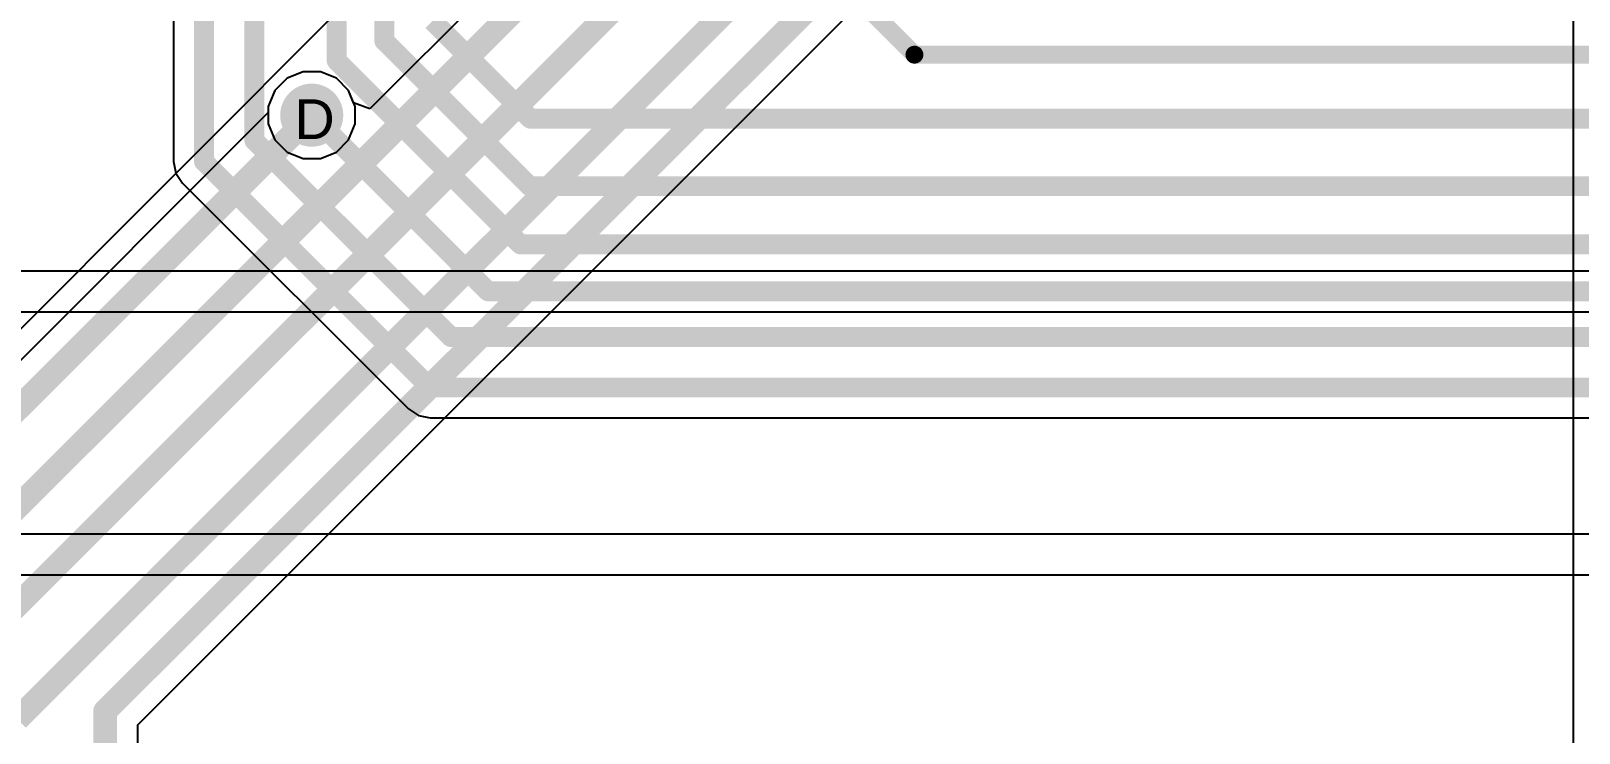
# Model space of a CAD drawing. Header units: inches. Extents: x 0 to 5401, y 0 to 5414.
# Drawn here: x 41.73 to 61.45, y 39.56 to 48.51 of the extents above; entities that cross this region are included whole.
import ezdxf

# ---------------------------------------------------------------- set-up
doc = ezdxf.new("R2010")
doc.units = ezdxf.units.IN
for name, color, linetype in [('Bottom Layer', 5, 'Continuous'), ('Bottom Solder', 6, 'Continuous'), ('Drill Drawing', 1, 'Continuous'), ('Layer 1', 16, 'Continuous'), ('Layer 2', 76, 'Continuous'), ('Top Layer', 1, 'Continuous'), ('Top Solder', 216, 'Continuous'), ('Via Holes', 16, 'Continuous')]:
    doc.layers.add(name, color=color, linetype=linetype)
doc.styles.add('Arial', font='', dxfattribs={"height": 0.2})
doc.styles.get('Arial').set_extended_font_data('Arial')

msp = doc.modelspace()

# ---------------------------------------------------------------- hatches: boundary and pattern name
at = {"layer": 'Bottom Layer'}
h = msp.add_hatch(color=5, dxfattribs=at)
edge = h.paths.add_edge_path()
edge.add_arc((45.304, 47.435), 0.3, 0, 360)
at = {"layer": 'Bottom Solder'}
h = msp.add_hatch(color=6, dxfattribs=at)
edge = h.paths.add_edge_path()
edge.add_arc((45.304, 47.435), 0.402, 0, 360)
at = {"layer": 'Layer 1'}
h = msp.add_hatch(color=16, dxfattribs=at)
edge = h.paths.add_edge_path()
edge.add_arc((45.304, 47.435), 0.3, 0, 360)
at = {"layer": 'Layer 2'}
h = msp.add_hatch(color=76, dxfattribs=at)
edge = h.paths.add_edge_path()
edge.add_arc((45.304, 47.435), 0.3, 0, 360)
at = {"layer": 'Top Layer'}
h = msp.add_hatch(color=1, dxfattribs=at)
edge = h.paths.add_edge_path()
edge.add_arc((45.304, 47.435), 0.3, 0, 360)
at = {"layer": 'Top Solder'}
h = msp.add_hatch(color=216, dxfattribs=at)
edge = h.paths.add_edge_path()
edge.add_arc((45.304, 47.435), 0.402, 0, 360)
at = {"layer": 'Via Holes'}
h = msp.add_hatch(color=7, dxfattribs=at)
edge = h.paths.add_edge_path()
edge.add_arc((45.304, 47.435), 0.15, 0, 360)

# ---------------------------------------------------------------- linework, layer by layer
at = {"layer": 'Bottom Layer'}
for p, q in [((55.301, 56.769), (46.046, 47.514)), ((43.086, 39.664), (57.526, 54.103)), ((61.379, 49.814), (61.379, 25.23)), ((45.194, 47.989), (44.99, 47.905)), ((45.414, 47.989), (45.194, 47.989)), ((45.618, 47.905), (45.414, 47.989)), ((44.834, 47.749), (44.75, 47.545)), ((44.99, 47.905), (44.834, 47.749)), ((45.774, 47.749), (45.618, 47.905)), ((45.838, 47.594), (45.774, 47.749)), ((44.75, 47.545), (44.75, 47.467)), ((46.046, 47.514), (45.838, 47.594)), ((44.75, 47.467), (34.708, 37.425)), ((43.086, 19.512), (43.086, 39.664))]:
    msp.add_line(p, q, dxfattribs=at)
for points in [[(35.941, 36.823, 0.305, 0.305, 0), (55.855, 56.737, 0.305, 0.305, 0)], [(37.846, 37.48, 0.305, 0.305, 0), (56.868, 56.502, 0.305, 0.305, 0)], [(41.553, 39.733, 0.305, 0.305, 0), (57.252, 55.431, 0.305, 0.305, 0)], [(42.672, 39.836, 0.305, 0.305, 0), (58.268, 55.431, 0.305, 0.305, 0)], [(35.001, 37.132, 0.305, 0.305, 0), (45.304, 47.435, 0.305, 0.305, 0)], [(42.672, 19.34, 0.305, 0.305, 0), (42.672, 39.836, 0.305, 0.305, 0)]]:
    msp.add_lwpolyline(points, format="xyseb", dxfattribs=at)
for points in [[(45.228, 47.435, 0.152, 0.152, 1), (45.38, 47.435, 0.152, 0.152, 1)], [(42.596, 39.836, 0.152, 0.152, 1), (42.748, 39.836, 0.152, 0.152, 1)], [(42.596, 39.836, 0.152, 0.152, 1), (42.748, 39.836, 0.152, 0.152, 1)]]:
    msp.add_lwpolyline(points, format="xyseb", close=True, dxfattribs=at)
at = {"layer": 'Layer 1'}
for p, q in [((45.194, 47.989), (44.99, 47.905)), ((45.414, 47.989), (45.194, 47.989)), ((45.618, 47.905), (45.414, 47.989)), ((44.834, 47.749), (44.75, 47.545)), ((44.99, 47.905), (44.834, 47.749)), ((45.774, 47.749), (45.618, 47.905)), ((45.858, 47.545), (45.774, 47.749)), ((44.75, 47.545), (44.75, 47.325)), ((45.858, 47.325), (45.858, 47.545)), ((44.75, 47.325), (44.834, 47.121)), ((45.774, 47.121), (45.858, 47.325)), ((44.834, 47.121), (44.99, 46.965)), ((44.99, 46.965), (45.194, 46.881)), ((45.414, 46.881), (45.618, 46.965)), ((45.618, 46.965), (45.774, 47.121)), ((45.194, 46.881), (45.414, 46.881))]:
    msp.add_line(p, q, dxfattribs=at)
at = {"layer": 'Layer 2'}
for p, q in [((45.194, 47.989), (44.99, 47.905)), ((45.414, 47.989), (45.194, 47.989)), ((45.618, 47.905), (45.414, 47.989)), ((44.834, 47.749), (44.75, 47.545)), ((44.99, 47.905), (44.834, 47.749)), ((45.774, 47.749), (45.618, 47.905)), ((45.858, 47.545), (45.774, 47.749)), ((44.75, 47.545), (44.75, 47.325)), ((45.858, 47.325), (45.858, 47.545)), ((44.75, 47.325), (44.834, 47.121)), ((45.774, 47.121), (45.858, 47.325)), ((44.834, 47.121), (44.99, 46.965)), ((44.99, 46.965), (45.194, 46.881)), ((45.414, 46.881), (45.618, 46.965)), ((45.618, 46.965), (45.774, 47.121)), ((45.194, 46.881), (45.414, 46.881)), ((108.052, 45.444), (34.68, 45.444)), ((34.68, 44.926), (108.052, 44.926))]:
    msp.add_line(p, q, dxfattribs=at)
at = {"layer": 'Top Layer'}
for p, q in [((43.543, 56.494), (43.543, 46.844)), ((43.543, 46.844), (43.572, 46.696)), ((43.572, 46.696), (43.656, 46.57)), ((43.656, 46.57), (46.537, 43.689)), ((46.537, 43.689), (46.663, 43.604)), ((46.663, 43.604), (46.812, 43.575)), ((46.812, 43.575), (80.848, 43.575)), ((144.17, 42.091), (32.776, 42.091)), ((29.642, 41.573), (144.17, 41.573))]:
    msp.add_line(p, q, dxfattribs=at)
for points in [[(46.23, 48.381, 0.254, 0.254, 0), (46.23, 79.523, 0.254, 0.254, 0)], [(45.622, 48.129, 0.254, 0.254, 0), (45.622, 78.706, 0.254, 0.254, 0)], [(44.574, 47.111, 0.254, 0.254, 0), (44.574, 78.277, 0.254, 0.254, 0)], [(43.931, 46.844, 0.254, 0.254, 0), (43.931, 77.496, 0.254, 0.254, 0)], [(51.621, 49.569, 0.229, 0.229, 0), (52.984, 48.206, 0.229, 0.229, 0)], [(46.845, 48.636, 0.254, 0.254, 0), (48.091, 47.39, 0.254, 0.254, 0)], [(46.23, 48.381, 0.254, 0.254, 0), (48.081, 46.53, 0.254, 0.254, 0)], [(45.622, 48.129, 0.254, 0.254, 0), (47.964, 45.787, 0.254, 0.254, 0)], [(52.984, 48.206, 0.229, 0.229, 0), (68.244, 48.206, 0.229, 0.229, 0)], [(45.304, 47.435, 0.254, 0.254, 0), (47.551, 45.189, 0.254, 0.254, 0)], [(48.091, 47.39, 0.254, 0.254, 0), (66.599, 47.39, 0.254, 0.254, 0)], [(44.574, 47.111, 0.254, 0.254, 0), (47.079, 44.606, 0.254, 0.254, 0)], [(43.931, 46.844, 0.254, 0.254, 0), (46.812, 43.963, 0.254, 0.254, 0)], [(48.081, 46.53, 0.254, 0.254, 0), (67.55, 46.53, 0.254, 0.254, 0)], [(47.964, 45.787, 0.254, 0.254, 0), (69.219, 45.787, 0.254, 0.254, 0)], [(47.551, 45.189, 0.254, 0.254, 0), (73.568, 45.189, 0.254, 0.254, 0)], [(47.079, 44.606, 0.254, 0.254, 0), (80.581, 44.606, 0.254, 0.254, 0)], [(46.812, 43.963, 0.254, 0.254, 0), (80.848, 43.963, 0.254, 0.254, 0)]]:
    msp.add_lwpolyline(points, format="xyseb", dxfattribs=at)
for points in [[(46.166, 48.381, 0.127, 0.127, 1), (46.293, 48.381, 0.127, 0.127, 1)], [(46.166, 48.381, 0.127, 0.127, 1), (46.293, 48.381, 0.127, 0.127, 1)], [(45.559, 48.129, 0.127, 0.127, 1), (45.686, 48.129, 0.127, 0.127, 1)], [(45.559, 48.129, 0.127, 0.127, 1), (45.686, 48.129, 0.127, 0.127, 1)], [(52.927, 48.206, 0.114, 0.114, 1), (53.041, 48.206, 0.114, 0.114, 1)], [(52.927, 48.206, 0.114, 0.114, 1), (53.041, 48.206, 0.114, 0.114, 1)], [(45.241, 47.435, 0.127, 0.127, 1), (45.368, 47.435, 0.127, 0.127, 1)], [(48.028, 47.39, 0.127, 0.127, 1), (48.155, 47.39, 0.127, 0.127, 1)], [(48.028, 47.39, 0.127, 0.127, 1), (48.155, 47.39, 0.127, 0.127, 1)], [(44.511, 47.111, 0.127, 0.127, 1), (44.638, 47.111, 0.127, 0.127, 1)], [(44.511, 47.111, 0.127, 0.127, 1), (44.638, 47.111, 0.127, 0.127, 1)], [(43.868, 46.844, 0.127, 0.127, 1), (43.995, 46.844, 0.127, 0.127, 1)], [(43.868, 46.844, 0.127, 0.127, 1), (43.995, 46.844, 0.127, 0.127, 1)], [(48.018, 46.53, 0.127, 0.127, 1), (48.145, 46.53, 0.127, 0.127, 1)], [(48.018, 46.53, 0.127, 0.127, 1), (48.145, 46.53, 0.127, 0.127, 1)], [(47.901, 45.787, 0.127, 0.127, 1), (48.028, 45.787, 0.127, 0.127, 1)], [(47.901, 45.787, 0.127, 0.127, 1), (48.028, 45.787, 0.127, 0.127, 1)], [(47.487, 45.189, 0.127, 0.127, 1), (47.614, 45.189, 0.127, 0.127, 1)], [(47.487, 45.189, 0.127, 0.127, 1), (47.614, 45.189, 0.127, 0.127, 1)], [(47.015, 44.606, 0.127, 0.127, 1), (47.142, 44.606, 0.127, 0.127, 1)], [(47.015, 44.606, 0.127, 0.127, 1), (47.142, 44.606, 0.127, 0.127, 1)], [(46.749, 43.963, 0.127, 0.127, 1), (46.876, 43.963, 0.127, 0.127, 1)], [(46.749, 43.963, 0.127, 0.127, 1), (46.876, 43.963, 0.127, 0.127, 1)]]:
    msp.add_lwpolyline(points, format="xyseb", close=True, dxfattribs=at)
at = {"layer": 'Top Solder'}
msp.add_line((3.115, 6.162), (5401.268, 5414.317), dxfattribs=at)

# ---------------------------------------------------------------- texts
at = {"layer": 'Drill Drawing', "style": 'Arial'}
msp.add_text('D', height=0.508, dxfattribs=at).set_placement((45.084, 47.13))

doc.saveas('drawing.dxf')
